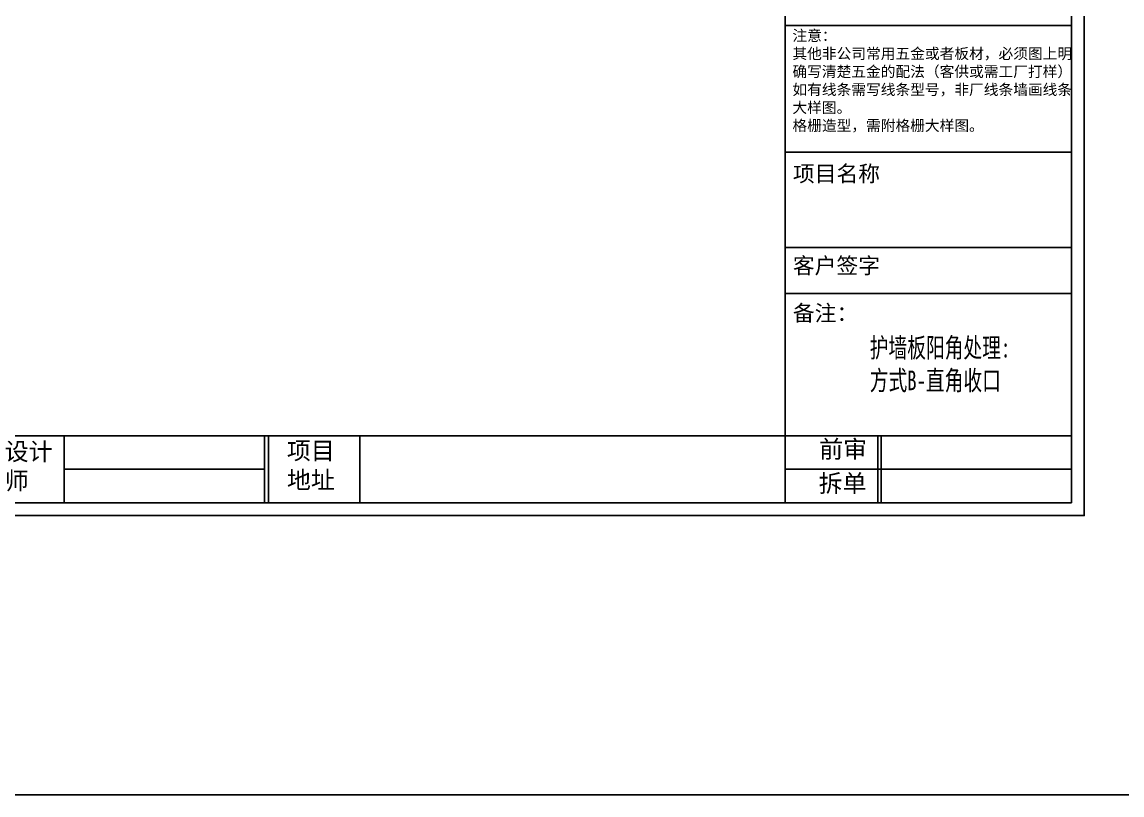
# Model space of a CAD drawing. Header units: millimetres. Extents: x 4862 to 20554, y 7569 to 11262.
# Drawn here: x 10553 to 11141, y 7569 to 7983 of the extents above; entities that cross this region are included whole.
import ezdxf

# ---------------------------------------------------------------- set-up
doc = ezdxf.new("R2010")
doc.units = ezdxf.units.MM
doc.layers.add('0 @ 1', color=7, linetype='Continuous')
doc.styles.get("Standard").update_dxf_attribs({"font": 'arial.ttf'})
doc.styles.add('宋体', font='SimSun.ttf')

# ---------------------------------------------------------------- blocks, each defined once
blk = doc.blocks.new('A$C398a0407')
for p, q in [((8134, 64), (8134, 6784)), ((8134, 2454.1), (9568, 2454.1)), ((8134, 2454.1), (9568, 2454.1)), ((8134, 2454.1), (9568, 2454.1)), ((8134, 1819.9), (9568, 1819.9)), ((8134, 1342.7), (9568, 1342.7)), ((8134, 1112.5), (9568, 1112.5)), ((443.2, 399), (9568, 399)), ((4522.7, 399), (4522.7, 64)), ((5527, 399), (5527, 64)), ((5547, 399), (5547, 64)), ((6003.2, 399), (6003.2, 64)), ((8598.6, 399), (8598.6, 64)), ((8614.7, 399), (8614.7, 64)), ((4522.7, 231.5), (5527, 231.5)), ((8134, 231.5), (9568, 231.5))]:
    blk.add_line(p, q)
for points in [[(9632, 0), (0, 0), (0, 6848), (9632, 6848)], [(9568, 64), (64, 64), (64, 6784), (9568, 6784)]]:
    blk.add_lwpolyline(points, close=True)
at = {"insert": (8170.5, 2430.1), "char_height": 54.045, "attachment_point": 1, "style": '宋体'}
blk.add_mtext_dynamic_manual_height_columns('{\\fMicrosoft YaHei|b0|i0|c134|p34;\\C2;注意：\\P其他非公司常用五金或者板材，必须图上明确写清楚五金的配法（客供或需工厂打样）\\P如有线条需写线条型号，非厂线条墙画线条大样图。\\P格栅造型，需附格栅大样图。}', width=1407.047, gutter_width=8.44, heights=[0], dxfattribs=at)
at = {"color": 8, "char_height": 88, "attachment_point": 1, "style": '宋体'}
for s, width, gutter_width, insert in [('前审', 479.717, 10.1, (8304.3, 376.5)), ('设计\\P师', 596.489, 12.5, (4225.5, 364.6)), ('项目\\P地址', 596.489, 12.5, (5638.6, 368.9)), ('拆单', 479.717, 10.1, (8301.5, 205.4))]:
    blk.add_mtext_dynamic_manual_height_columns(s, width=width, gutter_width=gutter_width, heights=[0], dxfattribs=dict(at, insert=insert))
at = {"layer": '0 @ 1', "color": 30, "char_height": 80, "width": 452.345, "attachment_point": 1}
for s, insert in [('{\\fSimSun|b0|i0|c134|p2;项目名称}', (8172.7, 1751.7)), ('{\\fSimSun|b0|i0|c134|p2;客户签字}', (8172.7, 1291.3)), ('{\\fSimSun|b0|i0|c134|p2;备注：}', (8172.7, 1053.7))]:
    blk.add_mtext(s, dxfattribs=dict(at, insert=insert))
blk = doc.blocks.new('A$Caecb7373')
at = {"color": 1}
blk.add_lwpolyline([(0, 821.76), (1155.84, 821.76), (1155.84, 0), (0, 0)], close=True, dxfattribs=at)

msp = doc.modelspace()

# ---------------------------------------------------------------- linework, layer by layer
msp.add_line((4862.317, 7569.359), (20477.138, 7569.359))
msp.add_lwpolyline([(10139.515, 8354.146), (10961.068, 8354.146), (10961.068, 7761.451), (10139.515, 7761.451)], close=True)

# ---------------------------------------------------------------- block references
at = {"xscale": 0.1068232839997459, "yscale": 0.1068232839997459, "zscale": 0.1068232839997459}
msp.add_blockref('A$C398a0407', (10092.169, 7718.828), dxfattribs=at)
at = {"color": 1, "xscale": 0.8901940333312022, "yscale": 0.8901940333312022, "zscale": 0.8901940333312022}
msp.add_blockref('A$Caecb7373', (10092.169, 7718.828), dxfattribs=at)

# ---------------------------------------------------------------- texts
at = {"color": 7, "insert": (11006.331, 7813.864), "char_height": 10.5, "width": 155.27388, "attachment_point": 1, "style": '宋体'}
msp.add_mtext('{\\W0.7;\\C4;护墙板阳角处理:\\P方式B-直角收口}', dxfattribs=at)

doc.saveas('drawing.dxf')
